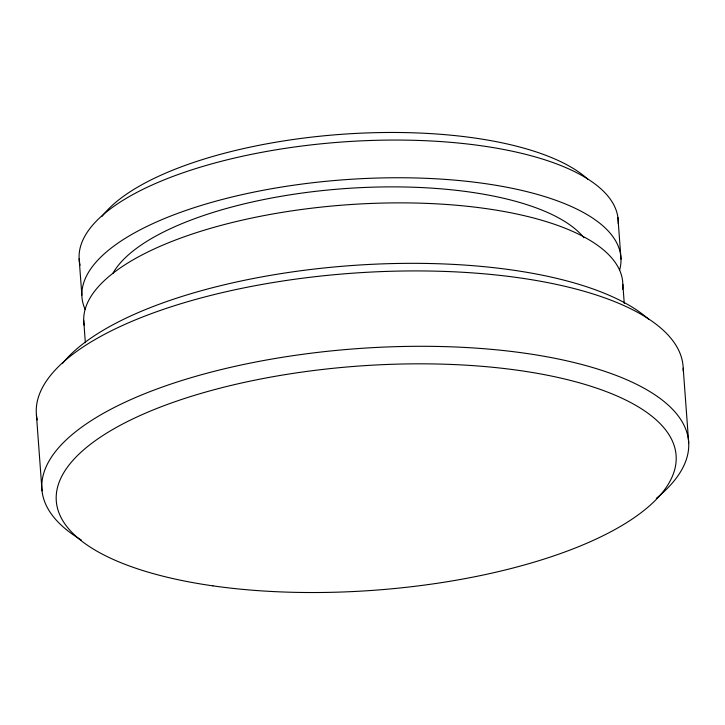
<?xml version="1.0" encoding="UTF-8"?>
<svg xmlns="http://www.w3.org/2000/svg" width="725" height="725" viewBox="0 0 725 725"><rect width="100%" height="100%" fill="white"/><g stroke="black" fill="none" stroke-linecap="round" stroke-linejoin="round"><path stroke-width="1.09" d="M683.195 368.155L688.705 442.93M620.999 259.197L617.927 217.536M622.838 284.327L624.261 303.485M79.143 258.897L81.862 295.175M36.395 414.492L42.032 490.879M83.71 320.305L85.342 342.753M112.801 273.506A243.183 87.943 -4.2 0 1 342.191 188.79A243.183 87.943 -4.2 0 1 583.951 237.737M85.133 309.412A270.208 97.712 -4.2 0 1 344.303 179.737A270.208 97.712 -4.2 0 1 619.567 270.189M84.154 325.153A270.208 97.712 -4.2 0 1 351.154 204.504A270.208 97.712 -4.2 0 1 622.612 289.266M37.229 419.974A324.247 117.26 -4.2 0 1 348.952 273.47A324.247 117.26 -4.2 0 1 683.204 370.937M62.685 363.243A310.735 112.366 -4.2 0 1 349.033 265.731A310.735 112.366 -4.2 0 1 648.558 319.154M81.445 540.116A324.247 117.26 -4.2 0 1 357.371 348.625A324.247 117.26 -4.2 0 1 656.324 498.347M80.122 265.232A270.217 97.721 -4.2 0 1 338.711 142.254A270.217 97.721 -4.2 0 1 618.226 223.681M102.098 216.277A256.704 92.836 -4.2 0 1 338.938 134.506A256.704 92.836 -4.2 0 1 587.821 179.22M212.951 585.863A310.735 112.366 -4.2 0 0 676.198 457.665A310.735 112.366 -4.2 0 0 209.425 391.011A310.735 112.366 -4.2 0 0 212.951 585.863"/></g></svg>
